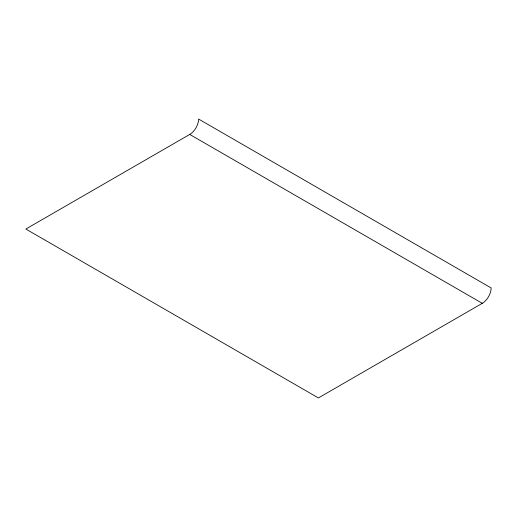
<?xml version="1.0" encoding="UTF-8"?>
<svg xmlns="http://www.w3.org/2000/svg" width="517" height="517" viewBox="0 0 517 517"><rect width="100%" height="100%" fill="white"/><g stroke="black" fill="none" stroke-linecap="round" stroke-linejoin="round"><path stroke-width="0.78" d="M189.733 134.426L25.85 229.044L318.394 397.941L482.277 303.324A12.55 7.244 -60 0 0 491.15 287.956L198.606 119.059A12.55 7.244 -60 0 1 189.733 134.426L482.277 303.324"/></g></svg>
